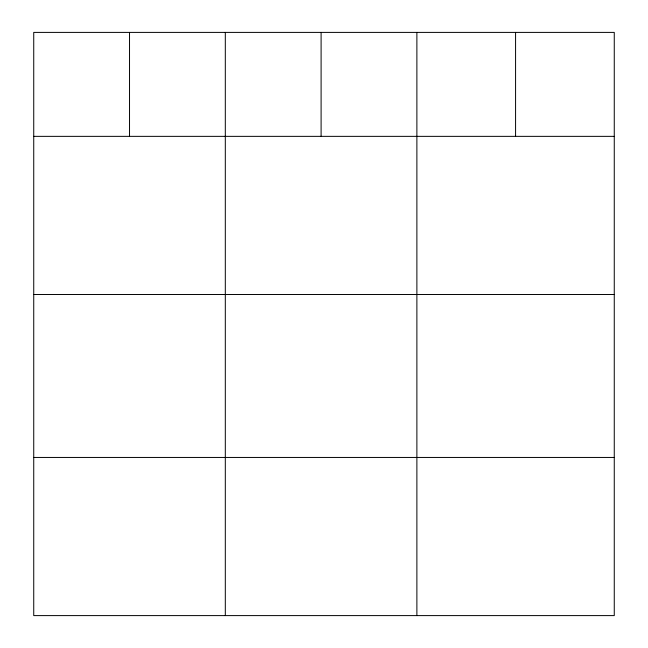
<?xml version="1.0" encoding="UTF-8"?>
<svg xmlns="http://www.w3.org/2000/svg" width="648" height="648" viewBox="0 0 648 648"><rect width="100%" height="100%" fill="white"/><g stroke="black" fill="none" stroke-linecap="round" stroke-linejoin="round"><path stroke-width="0.97" d="M614.264 136.355L614.264 615.6L33.736 615.6L33.736 32.4L614.264 32.4L614.264 136.355L33.736 136.355M33.736 294.508L614.264 294.508M33.736 457.448L614.264 457.448M515.573 32.4L515.573 136.355M416.883 32.4L416.883 615.6M321.1 32.4L321.1 136.355M225.31 32.4L225.31 615.6M129.527 32.4L129.527 136.355"/></g></svg>
